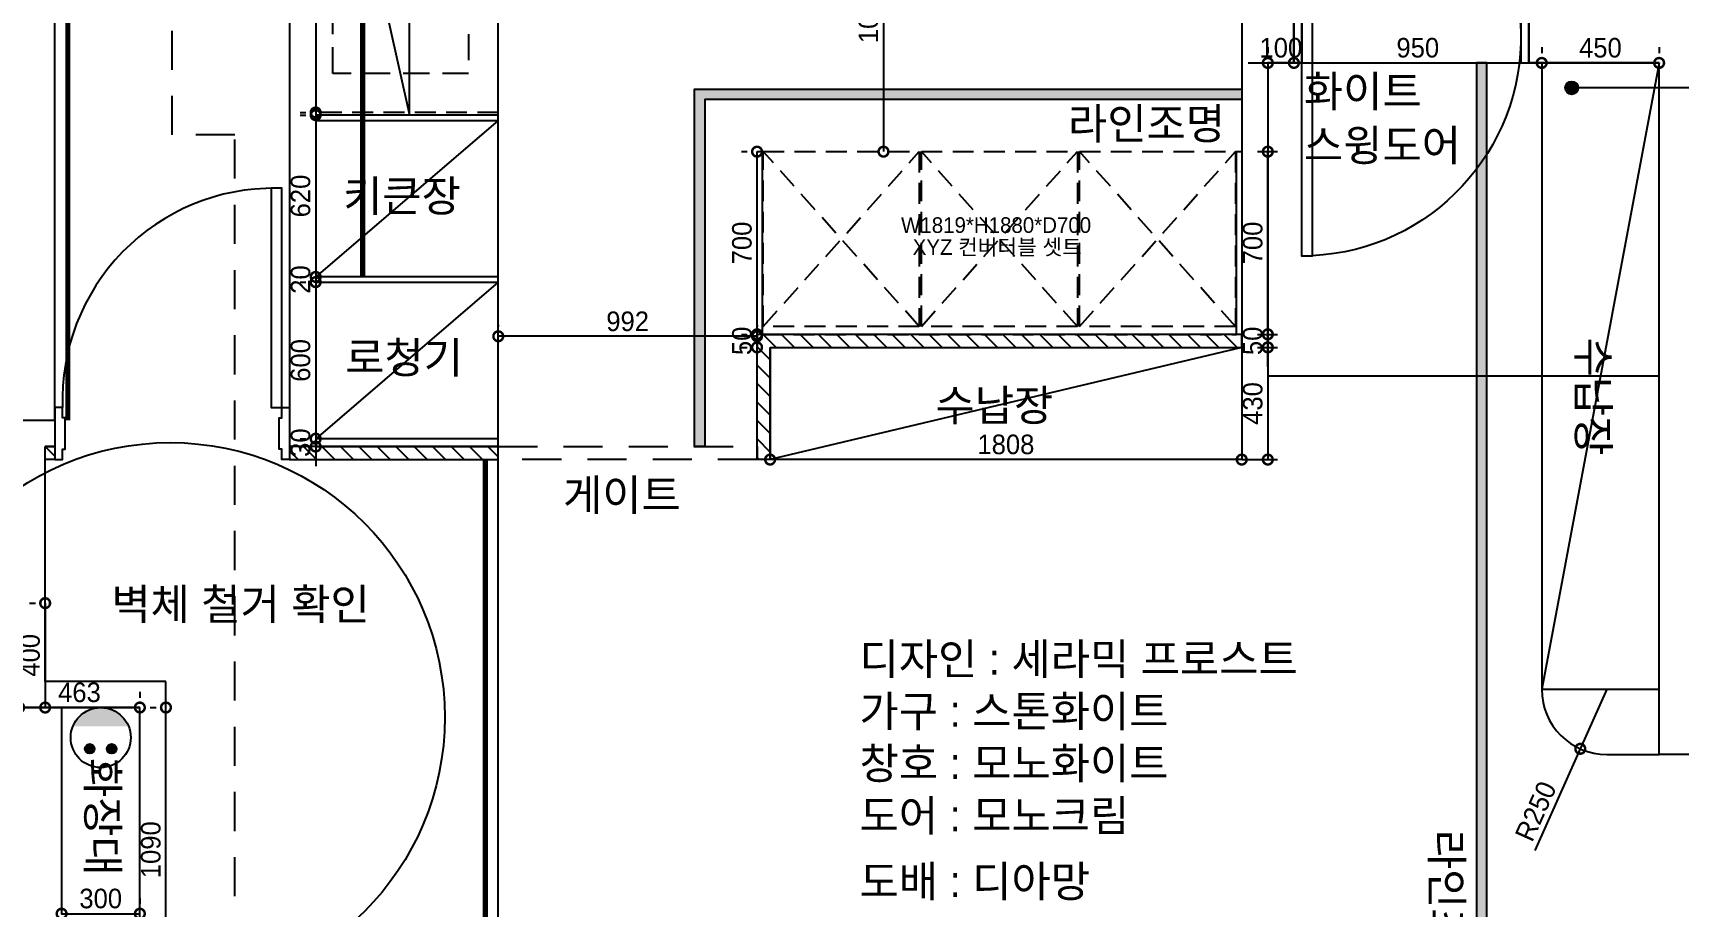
# Model space of a CAD drawing. Header units: inches. Extents: x -63256 to 33689, y -34490 to 100230.
# Drawn here: x -25247 to -18937, y 7049 to 10399 of the extents above; entities that cross this region are included whole.
import ezdxf

# ---------------------------------------------------------------- set-up
doc = ezdxf.new("R2010")
doc.units = ezdxf.units.IN
doc.header["$LTSCALE"] = 100
doc.header["$MEASUREMENT"] = 0
for name, pattern in [('DASHEDX2', [1.5, 1, -0.5]), ('DH-HID2', [1.2, 0.8, -0.4]), ('HID', [2.5, 1.5, -1]), ('HIDDEN', [0.375, 0.25, -0.125])]:
    doc.linetypes.add(name, pattern=pattern)
for name, color, linetype in [('0-ELC TEXT', 7, 'Continuous'), ('03-WAL NEW', 3, 'Continuous'), ('06-FUR', 6, 'Continuous'), ('06-LIGHT', 4, 'Continuous'), ('07-DIM WAL', 5, 'Continuous'), ('3.기호.계단선', 30, 'Continuous'), ('CEIL-LIGHT', 7, 'Continuous'), ('CO-DO-FR', 7, 'Continuous'), ('CO-DOOR', 8, 'Continuous'), ('FU-FURM', 251, 'DH-HID2'), ('Layer 1', 7, 'Continuous'), ('도면층2', 2, 'Continuous'), ('설비', 140, 'Continuous')]:
    doc.layers.add(name, color=color, linetype=linetype)
doc.styles.add('스타일1', font='')
doc.styles.add('코레일둥고', font='')
doc.styles.get('스타일1').set_extended_font_data('HYwulM')
doc.styles.get('코레일둥고').set_extended_font_data('Korail Round Gothic Medium')
doc.dimstyles.new('30', dxfattribs={"dimscale": 30, "dimtxt": 2.5, "dimasz": 2.5, "dimexe": 1.25, "dimexo": 2, "dimtad": 1, "dimdec": 0, "dimtxsty": '스타일1', "dimblk": 'DOTSMALL', "dimcen": 2.5, "dimclrd": 1, "dimclre": 1, "dimclrt": 2, "dimadec": 0, "dimazin": 0, "dimtfac": 1, "dimtix": 1, "dimtmove": 0, "dimatfit": 3, "dimldrblk": 'DOTSMALL', "dimfxl": 1.25, "dimarcsym": 0})
pattern_1 = [(135, (72584.06, -222330.68), (-35.355339, -35.355339), [])]

# ---------------------------------------------------------------- blocks, each defined once
blk = doc.blocks.new('vuidauseh')
at = {"layer": 'Layer 1'}
blk.add_line((-46494.5, 9083.6), (-47994.5, 9083.6), dxfattribs=at)
at = {"layer": '도면층2'}
for p, q in [((-51744.5, 13593.6), (-51744.5, 8913.6)), ((-48094.5, 13593.6), (-48094.5, 8763.6)), ((-47894.5, 13593.6), (-47894.5, 10283.6)), ((-51644.5, 11693.6), (-51644.5, 8813.6)), ((-46994.5, 10483.6), (-46994.5, 10283.6)), ((-47894.5, 10283.6), (-47994.5, 10283.6)), ((-47994.5, 10283.6), (-47994.5, 8763.6)), ((-46494.5, 10283.6), (-46994.5, 10283.6)), ((-46494.5, 7633.6), (-46494.5, 10283.6)), ((-52644.8, 8913.6), (-55094.5, 8913.6)), ((-52644.8, 8913.6), (-52644.8, 8813.6)), ((-51744.5, 8913.6), (-51744.5, 8813.6)), ((-52681.5, 7913.6), (-52681.5, 8813.6)), ((-52644.8, 8813.6), (-52681.5, 8813.6)), ((-51644.5, 8813.6), (-51744.5, 8813.6)), ((-48094.5, 8763.6), (-47994.5, 8763.6)), ((-52218.5, 7913.6), (-52681.5, 7913.6)), ((-52218.5, 6773.6), (-52218.5, 7913.6)), ((-52318.5, 7813.6), (-52781.5, 7813.6)), ((-52318.5, 6723.6), (-52318.5, 7813.6)), ((-46294.5, 7633.6), (-46494.5, 7633.6))]:
    blk.add_line(p, q, dxfattribs=at)
blk = doc.blocks.new('D-013')
at = {"layer": 'CO-DO-FR'}
for points in [[(0, 200), (30, 200), (30, 0), (0, 0)], [(900, 200), (870, 200), (870, 0), (900, 0)]]:
    blk.add_lwpolyline(points, close=True, dxfattribs=at)
at = {"layer": 'CO-DOOR'}
blk.add_lwpolyline([(830, 940), (830, -740), (870, -740), (870, 940)], close=True, dxfattribs=at)
blk.add_arc((870, 100), 840, 90, 267.2706, dxfattribs=at)
blk = doc.blocks.new('_DOTSMALL')
at = {"color": 0, "linetype": 'ByBlock', "const_width": 0.5}
blk.add_lwpolyline([(-0.0625, 0, 1), (0.0625, 0, 1)], format="xyb", close=True, dxfattribs=at)
blk = doc.blocks.new('*D49')
at = {"layer": '07-DIM WAL', "color": 1, "lineweight": -2, "transparency": 16777216}
for p, q in [((-24797.2, 7813.6), (-24774.7, 7813.6)), ((-24737.2, 6723.6), (-24737.2, 7813.6)), ((-24797.2, 6723.6), (-24774.7, 6723.6))]:
    blk.add_line(p, q, dxfattribs=at)
at = {"layer": 'Defpoints', "color": 0, "transparency": 16777216}
for p in [(-24737.2, 7813.6), (-24737.2, 7813.6), (-24737.2, 6723.6)]:
    blk.add_point(p, dxfattribs=at)
at = {"layer": '07-DIM WAL', "color": 1, "lineweight": -2, "transparency": 16777216, "xscale": 75, "yscale": 75, "zscale": 75}
for p, rotation in [((-24737.2, 7813.6), 90), ((-24737.2, 6723.6), 270)]:
    blk.add_blockref('_DOTSMALL', p, dxfattribs=dict(at, rotation=rotation))
at = {"layer": '07-DIM WAL', "color": 2, "transparency": 16777216, "insert": (-24795, 7268.6), "char_height": 75, "attachment_point": 5, "rotation": 90, "style": '스타일1'}
blk.add_mtext('1090', dxfattribs=at)
blk = doc.blocks.new('*D52')
at = {"layer": '07-DIM WAL', "color": 1, "lineweight": -2, "transparency": 16777216}
for p, q in [((-25300.2, 7873.6), (-25300.2, 7851.1)), ((-24837.2, 7873.6), (-24837.2, 7851.1)), ((-25300.2, 7813.6), (-24837.2, 7813.6))]:
    blk.add_line(p, q, dxfattribs=at)
at = {"layer": 'Defpoints', "color": 0, "transparency": 16777216}
for p in [(-25300.2, 7813.6), (-24837.2, 7813.6), (-24837.2, 7813.6)]:
    blk.add_point(p, dxfattribs=at)
at = {"layer": '07-DIM WAL', "color": 1, "lineweight": -2, "transparency": 16777216, "xscale": 75, "yscale": 75, "zscale": 75, "rotation": 180}
blk.add_blockref('_DOTSMALL', (-25300.2, 7813.6), dxfattribs=at)
at = {"layer": '07-DIM WAL', "color": 1, "lineweight": -2, "transparency": 16777216, "xscale": 75, "yscale": 75, "zscale": 75}
blk.add_blockref('_DOTSMALL', (-24837.2, 7813.6), dxfattribs=at)
at = {"layer": '07-DIM WAL', "color": 2, "transparency": 16777216, "insert": (-25068.7, 7871.4), "char_height": 75, "attachment_point": 5, "style": '스타일1'}
blk.add_mtext('463', dxfattribs=at)
blk = doc.blocks.new('*D53')
at = {"layer": '07-DIM WAL', "color": 1, "lineweight": -2, "transparency": 16777216}
for p, q in [((-25260.2, 8213.6), (-25237.7, 8213.6)), ((-25200.2, 8213.6), (-25200.2, 7813.6)), ((-25260.2, 7813.6), (-25237.7, 7813.6))]:
    blk.add_line(p, q, dxfattribs=at)
at = {"layer": 'Defpoints', "color": 0, "transparency": 16777216}
for p in [(-25200.2, 8213.6), (-25200.2, 7813.6), (-25200.2, 7813.6)]:
    blk.add_point(p, dxfattribs=at)
at = {"layer": '07-DIM WAL', "color": 1, "lineweight": -2, "transparency": 16777216, "xscale": 75, "yscale": 75, "zscale": 75}
for p, rotation in [((-25200.2, 8213.6), 90), ((-25200.2, 7813.6), 270)]:
    blk.add_blockref('_DOTSMALL', p, dxfattribs=dict(at, rotation=rotation))
at = {"layer": '07-DIM WAL', "color": 2, "transparency": 16777216, "insert": (-25257.9, 8013.6), "char_height": 75, "attachment_point": 5, "rotation": 90, "style": '스타일1'}
blk.add_mtext('400', dxfattribs=at)
blk = doc.blocks.new('*D73')
at = {"layer": '07-DIM WAL', "color": 1, "lineweight": -2, "transparency": 16777216}
for p, q in [((-25137.2, 7083.6), (-25137.2, 7061.1)), ((-24837.2, 7083.6), (-24837.2, 7061.1)), ((-25137.2, 7023.6), (-24837.2, 7023.6))]:
    blk.add_line(p, q, dxfattribs=at)
at = {"layer": 'Defpoints', "color": 0, "transparency": 16777216}
for p in [(-25137.2, 7023.6), (-24837.2, 7023.6), (-24837.2, 7023.6)]:
    blk.add_point(p, dxfattribs=at)
at = {"layer": '07-DIM WAL', "color": 1, "lineweight": -2, "transparency": 16777216, "xscale": 75, "yscale": 75, "zscale": 75, "rotation": 180}
blk.add_blockref('_DOTSMALL', (-25137.2, 7023.6), dxfattribs=at)
at = {"layer": '07-DIM WAL', "color": 1, "lineweight": -2, "transparency": 16777216, "xscale": 75, "yscale": 75, "zscale": 75}
blk.add_blockref('_DOTSMALL', (-24837.2, 7023.6), dxfattribs=at)
at = {"layer": '07-DIM WAL', "color": 2, "transparency": 16777216, "insert": (-24987.2, 7081.3), "char_height": 75, "attachment_point": 5, "style": '스타일1'}
blk.add_mtext('300', dxfattribs=at)
blk = doc.blocks.new('*D76')
at = {"layer": '07-DIM WAL', "color": 1, "lineweight": -2, "transparency": 16777216}
for p, q in [((-20413.2, 10343.6), (-20413.2, 10321.1)), ((-19463.2, 10343.6), (-19463.2, 10321.1)), ((-20413.2, 10283.6), (-19463.2, 10283.6))]:
    blk.add_line(p, q, dxfattribs=at)
at = {"layer": 'Defpoints', "color": 0, "transparency": 16777216}
for p in [(-20413.2, 10283.6), (-19463.2, 10283.6), (-19463.2, 10283.6)]:
    blk.add_point(p, dxfattribs=at)
at = {"layer": '07-DIM WAL', "color": 1, "lineweight": -2, "transparency": 16777216, "xscale": 75, "yscale": 75, "zscale": 75, "rotation": 180}
blk.add_blockref('_DOTSMALL', (-20413.2, 10283.6), dxfattribs=at)
at = {"layer": '07-DIM WAL', "color": 1, "lineweight": -2, "transparency": 16777216, "xscale": 75, "yscale": 75, "zscale": 75}
blk.add_blockref('_DOTSMALL', (-19463.2, 10283.6), dxfattribs=at)
at = {"layer": '07-DIM WAL', "color": 2, "transparency": 16777216, "insert": (-19938.2, 10341.4), "char_height": 75, "attachment_point": 5, "style": '스타일1'}
blk.add_mtext('950', dxfattribs=at)
blk = doc.blocks.new('*D77')
at = {"layer": '07-DIM WAL', "color": 1, "lineweight": -2, "transparency": 16777216}
for p, q in [((-19463.2, 10343.6), (-19463.2, 10321.1)), ((-19013.2, 10343.6), (-19013.2, 10321.1)), ((-19463.2, 10283.6), (-19013.2, 10283.6))]:
    blk.add_line(p, q, dxfattribs=at)
at = {"layer": 'Defpoints', "color": 0, "transparency": 16777216}
for p in [(-19463.2, 10283.6), (-19013.2, 10283.6), (-19013.2, 10283.6)]:
    blk.add_point(p, dxfattribs=at)
at = {"layer": '07-DIM WAL', "color": 1, "lineweight": -2, "transparency": 16777216, "xscale": 75, "yscale": 75, "zscale": 75, "rotation": 180}
blk.add_blockref('_DOTSMALL', (-19463.2, 10283.6), dxfattribs=at)
at = {"layer": '07-DIM WAL', "color": 1, "lineweight": -2, "transparency": 16777216, "xscale": 75, "yscale": 75, "zscale": 75}
blk.add_blockref('_DOTSMALL', (-19013.2, 10283.6), dxfattribs=at)
at = {"layer": '07-DIM WAL', "color": 2, "transparency": 16777216, "insert": (-19238.2, 10341.3), "char_height": 75, "attachment_point": 5, "style": '스타일1'}
blk.add_mtext('450', dxfattribs=at)
blk = doc.blocks.new('*D78')
at = {"layer": '07-DIM WAL', "color": 1, "lineweight": -2, "transparency": 16777216}
for p, q in [((-20513.2, 10343.6), (-20513.2, 10321.1)), ((-20413.2, 10343.6), (-20413.2, 10321.1)), ((-20588.2, 10283.6), (-20338.2, 10283.6))]:
    blk.add_line(p, q, dxfattribs=at)
at = {"layer": 'Defpoints', "color": 0, "transparency": 16777216}
for p in [(-20513.2, 10283.6), (-20413.2, 10283.6), (-20413.2, 10283.6)]:
    blk.add_point(p, dxfattribs=at)
at = {"layer": '07-DIM WAL', "color": 1, "lineweight": -2, "transparency": 16777216, "xscale": 75, "yscale": 75, "zscale": 75}
blk.add_blockref('_DOTSMALL', (-20513.2, 10283.6), dxfattribs=at)
at = {"layer": '07-DIM WAL', "color": 1, "lineweight": -2, "transparency": 16777216, "xscale": 75, "yscale": 75, "zscale": 75, "rotation": 180}
blk.add_blockref('_DOTSMALL', (-20413.2, 10283.6), dxfattribs=at)
at = {"layer": '07-DIM WAL', "color": 2, "transparency": 16777216, "insert": (-20463.2, 10341.3), "char_height": 75, "attachment_point": 5, "style": '스타일1'}
blk.add_mtext('100', dxfattribs=at)
blk = doc.blocks.new('*D79')
at = {"layer": '07-DIM WAL', "color": 1, "lineweight": -2, "transparency": 16777216}
for p, q in [((-24163.2, 9538.6), (-24163.2, 9368.6)), ((-24223.2, 9463.6), (-24200.7, 9463.6)), ((-24223.2, 9443.6), (-24200.7, 9443.6))]:
    blk.add_line(p, q, dxfattribs=at)
at = {"layer": 'Defpoints', "color": 0, "transparency": 16777216}
for p in [(-24163.2, 9463.6), (-24163.2, 9443.6), (-24163.2, 9443.6)]:
    blk.add_point(p, dxfattribs=at)
at = {"layer": '07-DIM WAL', "color": 1, "lineweight": -2, "transparency": 16777216, "xscale": 75, "yscale": 75, "zscale": 75}
for p, rotation in [((-24163.2, 9463.6), 270), ((-24163.2, 9443.6), 90)]:
    blk.add_blockref('_DOTSMALL', p, dxfattribs=dict(at, rotation=rotation))
at = {"layer": '07-DIM WAL', "color": 2, "transparency": 16777216, "insert": (-24220.9, 9453.6), "char_height": 75, "attachment_point": 5, "rotation": 90, "style": '스타일1'}
blk.add_mtext('20', dxfattribs=at)
blk = doc.blocks.new('*D80')
at = {"layer": '07-DIM WAL', "color": 1, "lineweight": -2, "transparency": 16777216}
for p, q in [((-24223.2, 9443.6), (-24200.7, 9443.6)), ((-24163.2, 9443.6), (-24163.2, 8843.6)), ((-24223.2, 8843.6), (-24200.7, 8843.6))]:
    blk.add_line(p, q, dxfattribs=at)
at = {"layer": 'Defpoints', "color": 0, "transparency": 16777216}
for p in [(-24163.2, 9443.6), (-24163.2, 8843.6), (-24163.2, 8843.6)]:
    blk.add_point(p, dxfattribs=at)
at = {"layer": '07-DIM WAL', "color": 1, "lineweight": -2, "transparency": 16777216, "xscale": 75, "yscale": 75, "zscale": 75}
for p, rotation in [((-24163.2, 9443.6), 90), ((-24163.2, 8843.6), 270)]:
    blk.add_blockref('_DOTSMALL', p, dxfattribs=dict(at, rotation=rotation))
at = {"layer": '07-DIM WAL', "color": 2, "transparency": 16777216, "insert": (-24221, 9143.6), "char_height": 75, "attachment_point": 5, "rotation": 90, "style": '스타일1'}
blk.add_mtext('600', dxfattribs=at)
blk = doc.blocks.new('*D81')
at = {"layer": '07-DIM WAL', "color": 1, "lineweight": -2, "transparency": 16777216}
for p, q in [((-24163.2, 8918.6), (-24163.2, 8738.6)), ((-24223.2, 8843.6), (-24200.7, 8843.6)), ((-24223.2, 8813.6), (-24200.7, 8813.6))]:
    blk.add_line(p, q, dxfattribs=at)
at = {"layer": 'Defpoints', "color": 0, "transparency": 16777216}
for p in [(-24163.2, 8843.6), (-24163.2, 8813.6), (-24163.2, 8813.6)]:
    blk.add_point(p, dxfattribs=at)
at = {"layer": '07-DIM WAL', "color": 1, "lineweight": -2, "transparency": 16777216, "xscale": 75, "yscale": 75, "zscale": 75}
for p, rotation in [((-24163.2, 8843.6), 270), ((-24163.2, 8813.6), 90)]:
    blk.add_blockref('_DOTSMALL', p, dxfattribs=dict(at, rotation=rotation))
at = {"layer": '07-DIM WAL', "color": 2, "transparency": 16777216, "insert": (-24220.9, 8828.6), "char_height": 75, "attachment_point": 5, "rotation": 90, "style": '스타일1'}
blk.add_mtext('30', dxfattribs=at)
blk = doc.blocks.new('*D82')
at = {"layer": '07-DIM WAL', "color": 1, "lineweight": -2, "transparency": 16777216}
for p, q in [((-20553.2, 9193.6), (-20475.7, 9193.6)), ((-20513.2, 9193.6), (-20513.2, 8763.6)), ((-20553.2, 8763.6), (-20475.7, 8763.6))]:
    blk.add_line(p, q, dxfattribs=at)
at = {"layer": 'Defpoints', "color": 0, "transparency": 16777216}
for p in [(-20613.2, 9193.6), (-20613.2, 8763.6), (-20513.2, 8763.6)]:
    blk.add_point(p, dxfattribs=at)
at = {"layer": '07-DIM WAL', "color": 1, "lineweight": -2, "transparency": 16777216, "xscale": 75, "yscale": 75, "zscale": 75}
for p, rotation in [((-20513.2, 9193.6), 90), ((-20513.2, 8763.6), 270)]:
    blk.add_blockref('_DOTSMALL', p, dxfattribs=dict(at, rotation=rotation))
at = {"layer": '07-DIM WAL', "color": 2, "transparency": 16777216, "insert": (-20570.9, 8978.6), "char_height": 75, "attachment_point": 5, "rotation": 90, "style": '스타일1'}
blk.add_mtext('430', dxfattribs=at)
blk = doc.blocks.new('*D83')
at = {"layer": '07-DIM WAL', "color": 1, "lineweight": -2, "transparency": 16777216}
for p, q in [((-20553.2, 9943.6), (-20475.7, 9943.6)), ((-20513.2, 9243.6), (-20513.2, 9943.6)), ((-20553.2, 9243.6), (-20475.7, 9243.6))]:
    blk.add_line(p, q, dxfattribs=at)
at = {"layer": 'Defpoints', "color": 0, "transparency": 16777216}
for p in [(-20613.2, 9943.6), (-20513.2, 9943.6), (-20613.2, 9243.6)]:
    blk.add_point(p, dxfattribs=at)
at = {"layer": '07-DIM WAL', "color": 1, "lineweight": -2, "transparency": 16777216, "xscale": 75, "yscale": 75, "zscale": 75}
for p, rotation in [((-20513.2, 9943.6), 90), ((-20513.2, 9243.6), 270)]:
    blk.add_blockref('_DOTSMALL', p, dxfattribs=dict(at, rotation=rotation))
at = {"layer": '07-DIM WAL', "color": 2, "transparency": 16777216, "insert": (-20570.9, 9593.6), "char_height": 75, "attachment_point": 5, "rotation": 90, "style": '스타일1'}
blk.add_mtext('700', dxfattribs=at)
blk = doc.blocks.new('*D87')
at = {"layer": '07-DIM WAL', "color": 1, "lineweight": -2, "transparency": 16777216}
for p, q in [((-22046.5, 10993.6), (-22024, 10993.6)), ((-21986.5, 10993.6), (-21986.5, 9943.6)), ((-22046.5, 9943.6), (-22024, 9943.6))]:
    blk.add_line(p, q, dxfattribs=at)
at = {"layer": 'Defpoints', "color": 0, "transparency": 16777216}
for p in [(-21986.5, 10993.6), (-21986.5, 9943.6), (-21986.5, 9943.6)]:
    blk.add_point(p, dxfattribs=at)
at = {"layer": '07-DIM WAL', "color": 1, "lineweight": -2, "transparency": 16777216, "xscale": 75, "yscale": 75, "zscale": 75}
for p, rotation in [((-21986.5, 10993.6), 90), ((-21986.5, 9943.6), 270)]:
    blk.add_blockref('_DOTSMALL', p, dxfattribs=dict(at, rotation=rotation))
at = {"layer": '07-DIM WAL', "color": 2, "transparency": 16777216, "insert": (-22044.2, 10468.6), "char_height": 75, "attachment_point": 5, "rotation": 90, "style": '스타일1'}
blk.add_mtext('1050', dxfattribs=at)
blk = doc.blocks.new('*D88')
at = {"layer": '07-DIM WAL', "color": 1, "lineweight": -2, "transparency": 16777216}
for p, q in [((-22421.2, 8823.6), (-22421.2, 8801.1)), ((-20613.2, 8823.6), (-20613.2, 8801.1)), ((-20613.2, 8763.6), (-22421.2, 8763.6))]:
    blk.add_line(p, q, dxfattribs=at)
at = {"layer": 'Defpoints', "color": 0, "transparency": 16777216}
for p in [(-22421.2, 8763.6), (-22421.2, 8763.6), (-20613.2, 8763.6)]:
    blk.add_point(p, dxfattribs=at)
at = {"layer": '07-DIM WAL', "color": 1, "lineweight": -2, "transparency": 16777216, "xscale": 75, "yscale": 75, "zscale": 75, "rotation": 180}
blk.add_blockref('_DOTSMALL', (-22421.2, 8763.6), dxfattribs=at)
at = {"layer": '07-DIM WAL', "color": 1, "lineweight": -2, "transparency": 16777216, "xscale": 75, "yscale": 75, "zscale": 75}
blk.add_blockref('_DOTSMALL', (-20613.2, 8763.6), dxfattribs=at)
at = {"layer": '07-DIM WAL', "color": 2, "transparency": 16777216, "insert": (-21517.2, 8821.4), "char_height": 75, "attachment_point": 5, "style": '스타일1'}
blk.add_mtext('1808', dxfattribs=at)
blk = doc.blocks.new('*D89')
at = {"layer": '07-DIM WAL', "color": 1, "lineweight": -2, "transparency": 16777216}
for p, q in [((-22471.2, 9118.6), (-22471.2, 9318.6)), ((-22531.2, 9243.6), (-22508.7, 9243.6)), ((-22531.2, 9193.6), (-22508.7, 9193.6))]:
    blk.add_line(p, q, dxfattribs=at)
at = {"layer": 'Defpoints', "color": 0, "transparency": 16777216}
for p in [(-22471.2, 9243.6), (-22471.2, 9243.6), (-22471.2, 9193.6)]:
    blk.add_point(p, dxfattribs=at)
at = {"layer": '07-DIM WAL', "color": 1, "lineweight": -2, "transparency": 16777216, "xscale": 75, "yscale": 75, "zscale": 75}
for p, rotation in [((-22471.2, 9243.6), 270), ((-22471.2, 9193.6), 90)]:
    blk.add_blockref('_DOTSMALL', p, dxfattribs=dict(at, rotation=rotation))
at = {"layer": '07-DIM WAL', "color": 2, "transparency": 16777216, "insert": (-22528.9, 9218.6), "char_height": 75, "attachment_point": 5, "rotation": 90, "style": '스타일1'}
blk.add_mtext('50', dxfattribs=at)
blk = doc.blocks.new('*D90')
at = {"layer": '07-DIM WAL', "color": 1, "lineweight": -2, "transparency": 16777216}
for p, q in [((-22531.2, 9943.6), (-22508.7, 9943.6)), ((-22471.2, 9243.6), (-22471.2, 9943.6)), ((-22531.2, 9243.6), (-22508.7, 9243.6))]:
    blk.add_line(p, q, dxfattribs=at)
at = {"layer": 'Defpoints', "color": 0, "transparency": 16777216}
for p in [(-22471.2, 9943.6), (-22471.2, 9943.6), (-22471.2, 9243.6)]:
    blk.add_point(p, dxfattribs=at)
at = {"layer": '07-DIM WAL', "color": 1, "lineweight": -2, "transparency": 16777216, "xscale": 75, "yscale": 75, "zscale": 75}
for p, rotation in [((-22471.2, 9943.6), 90), ((-22471.2, 9243.6), 270)]:
    blk.add_blockref('_DOTSMALL', p, dxfattribs=dict(at, rotation=rotation))
at = {"layer": '07-DIM WAL', "color": 2, "transparency": 16777216, "insert": (-22528.9, 9593.6), "char_height": 75, "attachment_point": 5, "rotation": 90, "style": '스타일1'}
blk.add_mtext('700', dxfattribs=at)
blk = doc.blocks.new('*D91')
at = {"layer": '07-DIM WAL', "color": 1, "lineweight": -2, "transparency": 16777216}
for p, q in [((-23463.2, 9279.8), (-23463.2, 9273.6)), ((-22471.2, 9278.6), (-22471.2, 9273.6)), ((-22471.2, 9236.1), (-23463.2, 9236.1))]:
    blk.add_line(p, q, dxfattribs=at)
at = {"layer": 'Defpoints', "color": 0, "transparency": 16777216}
for p in [(-23463.2, 9236.1), (-23463.2, 9219.8), (-22471.2, 9218.6)]:
    blk.add_point(p, dxfattribs=at)
at = {"layer": '07-DIM WAL', "color": 1, "lineweight": -2, "transparency": 16777216, "xscale": 75, "yscale": 75, "zscale": 75, "rotation": 180}
blk.add_blockref('_DOTSMALL', (-23463.2, 9236.1), dxfattribs=at)
at = {"layer": '07-DIM WAL', "color": 1, "lineweight": -2, "transparency": 16777216, "xscale": 75, "yscale": 75, "zscale": 75}
blk.add_blockref('_DOTSMALL', (-22471.2, 9236.1), dxfattribs=at)
at = {"layer": '07-DIM WAL', "color": 2, "transparency": 16777216, "insert": (-22967.2, 9293.1), "char_height": 75, "attachment_point": 5, "style": '스타일1'}
blk.add_mtext('992', dxfattribs=at)
blk = doc.blocks.new('*D103')
at = {"layer": '07-DIM WAL', "color": 1, "lineweight": -2, "transparency": 16777216}
for p, q in [((-24223.2, 10993.6), (-24200.7, 10993.6)), ((-24163.2, 10993.6), (-24163.2, 10093.6)), ((-24223.2, 10093.6), (-24200.7, 10093.6))]:
    blk.add_line(p, q, dxfattribs=at)
at = {"layer": 'Defpoints', "color": 0, "transparency": 16777216}
for p in [(-24163.2, 10993.6), (-24163.2, 10093.6), (-24163.2, 10093.6)]:
    blk.add_point(p, dxfattribs=at)
at = {"layer": '07-DIM WAL', "color": 1, "lineweight": -2, "transparency": 16777216, "xscale": 75, "yscale": 75, "zscale": 75}
for p, rotation in [((-24163.2, 10993.6), 90), ((-24163.2, 10093.6), 270)]:
    blk.add_blockref('_DOTSMALL', p, dxfattribs=dict(at, rotation=rotation))
at = {"layer": '07-DIM WAL', "color": 2, "transparency": 16777216, "insert": (-24221, 10543.6), "char_height": 75, "attachment_point": 5, "rotation": 90, "style": '스타일1'}
blk.add_mtext('900', dxfattribs=at)
blk = doc.blocks.new('*D104')
at = {"layer": '07-DIM WAL', "color": 1, "lineweight": -2, "transparency": 16777216}
for p, q in [((-24223.2, 10083.6), (-24200.7, 10083.6)), ((-24163.2, 10083.6), (-24163.2, 9463.6)), ((-24223.2, 9463.6), (-24200.7, 9463.6))]:
    blk.add_line(p, q, dxfattribs=at)
at = {"layer": 'Defpoints', "color": 0, "transparency": 16777216}
for p in [(-24163.2, 10083.6), (-24163.2, 9463.6), (-24163.2, 9463.6)]:
    blk.add_point(p, dxfattribs=at)
at = {"layer": '07-DIM WAL', "color": 1, "lineweight": -2, "transparency": 16777216, "xscale": 75, "yscale": 75, "zscale": 75}
for p, rotation in [((-24163.2, 10083.6), 90), ((-24163.2, 9463.6), 270)]:
    blk.add_blockref('_DOTSMALL', p, dxfattribs=dict(at, rotation=rotation))
at = {"layer": '07-DIM WAL', "color": 2, "transparency": 16777216, "insert": (-24221, 9773.6), "char_height": 75, "attachment_point": 5, "rotation": 90, "style": '스타일1'}
blk.add_mtext('620', dxfattribs=at)
blk = doc.blocks.new('TLSTJF')
at = {"layer": '설비'}
h = blk.add_hatch(color=10, dxfattribs=at)
edge = h.paths.add_edge_path()
edge.add_arc((-17018, -98621.5), 18.3, 0, 360)
h = blk.add_hatch(color=10, dxfattribs=at)
edge = h.paths.add_edge_path()
edge.add_arc((-16934, -98621.5), 18.3, 0, 360)
h = blk.add_hatch(color=10, dxfattribs=at)
edge = h.paths.add_edge_path()
edge.add_line((-16869.4, -98707.5), (-17082.7, -98707.5))
edge.add_ellipse((-16976, -98664.4), major_axis=(81.3, 81.3), ratio=1, start_angle=156.95778, end_angle=293.04222)
at = {"layer": '설비', "color": 10}
for centre, radius in [((-16976, -98664.4), 115), ((-17018, -98621.5), 18.3), ((-16934, -98621.5), 18.3)]:
    blk.add_circle(centre, radius, dxfattribs=at)
blk = doc.blocks.new('*D112')
at = {"layer": '07-DIM WAL', "color": 1, "lineweight": -2, "transparency": 16777216}
for p, q in [((-20513.2, 9118.6), (-20513.2, 9318.6)), ((-20553.2, 9243.6), (-20475.7, 9243.6)), ((-20553.2, 9193.6), (-20475.7, 9193.6))]:
    blk.add_line(p, q, dxfattribs=at)
at = {"layer": 'Defpoints', "color": 0, "transparency": 16777216}
for p in [(-20613.2, 9243.6), (-20513.2, 9243.6), (-20613.2, 9193.6)]:
    blk.add_point(p, dxfattribs=at)
at = {"layer": '07-DIM WAL', "color": 1, "lineweight": -2, "transparency": 16777216, "xscale": 75, "yscale": 75, "zscale": 75}
for p, rotation in [((-20513.2, 9243.6), 270), ((-20513.2, 9193.6), 90)]:
    blk.add_blockref('_DOTSMALL', p, dxfattribs=dict(at, rotation=rotation))
at = {"layer": '07-DIM WAL', "color": 2, "transparency": 16777216, "insert": (-20570.9, 9218.6), "char_height": 75, "attachment_point": 5, "rotation": 90, "style": '스타일1'}
blk.add_mtext('50', dxfattribs=at)
blk = doc.blocks.new('*D222')
at = {"layer": '07-DIM WAL', "color": 1, "lineweight": -2, "transparency": 16777216}
for p, q in [((-19213.2, 7883.6), (-19315.4, 7655.4)), ((-19315.4, 7655.4), (-19489.7, 7266.3))]:
    blk.add_line(p, q, dxfattribs=at)
at = {"layer": 'Defpoints', "color": 0, "transparency": 16777216}
for p in [(-19213.2, 7883.6), (-19315.4, 7655.4)]:
    blk.add_point(p, dxfattribs=at)
at = {"layer": '07-DIM WAL', "color": 1, "lineweight": -2, "transparency": 16777216, "xscale": 75, "yscale": 75, "zscale": 75, "rotation": 65.86722299456574}
blk.add_blockref('_DOTSMALL', (-19315.4, 7655.4), dxfattribs=at)
at = {"layer": '07-DIM WAL', "color": 2, "transparency": 16777216, "insert": (-19485.9, 7416.1), "char_height": 75, "attachment_point": 5, "rotation": 65.86722, "style": '스타일1'}
blk.add_mtext('R250', dxfattribs=at)

msp = doc.modelspace()

# ---------------------------------------------------------------- hatches: boundary and pattern name
at = {"layer": '0-ELC TEXT'}
h = msp.add_hatch(color=256, dxfattribs=at)
h.dxf.hatch_style = 1
edge = h.paths.add_edge_path()
edge.add_arc((-19348.1, 10187.8), 25, -270, 90, ccw=False)
at = {"layer": '03-WAL NEW'}
h = msp.add_hatch(dxfattribs=at)
h.set_pattern_fill('_USER', color=256, scale=50, angle=135, pattern_type=0)
h.set_pattern_definition(pattern_1)
h.paths.add_polyline_path([(-22421.2, 9193.6), (-20613.2, 9193.6), (-20613.2, 9243.6), (-20633.2, 9243.6), (-22451.2, 9243.6), (-22471.2, 9243.6), (-22471.2, 9193.6), (-22471.2, 8763.6), (-22421.2, 8763.6)])
h = msp.add_hatch(dxfattribs=at)
h.set_pattern_fill('_USER', color=256, scale=50, angle=135, pattern_type=0)
h.set_pattern_definition(pattern_1)
h.paths.add_polyline_path([(-25200.2, 8813.6), (-25163.4, 8813.6), (-25163.4, 8763.6), (-25200.2, 8763.6)])
h = msp.add_hatch(dxfattribs=at)
h.set_pattern_fill('_USER', color=256, scale=50, angle=135, pattern_type=0)
h.set_pattern_definition(pattern_1)
h.paths.add_polyline_path([(-24263.4, 8763.6), (-23463.2, 8763.6), (-23463.2, 8813.6), (-24263.4, 8813.6)])
at = {"layer": '06-LIGHT'}
h = msp.add_hatch(dxfattribs=at)
h.set_pattern_fill('ANSI31', color=140)
h.paths.add_polyline_path([(-19713.2, 3283.6), (-19673.2, 3283.6), (-19673.2, 10283.6), (-19713.2, 10283.6)])
h = msp.add_hatch(dxfattribs=at)
h.set_pattern_fill('ANSI31', color=140)
h.paths.add_polyline_path([(-20613.2, 10143.6), (-22671.2, 10143.6), (-22671.2, 8813.6), (-22711.2, 8813.6), (-22711.2, 10183.6), (-20613.2, 10183.6)])

# ---------------------------------------------------------------- linework, layer by layer
at = {"layer": '0-ELC TEXT'}
msp.add_line((-15010.4, 10187.8), (-19348.1, 10187.8), dxfattribs=at)
msp.add_circle((-19348.1, 10187.8), 25, dxfattribs=at)
at = {"layer": '03-WAL NEW'}
for points in [[(-20613.2, 9243.6), (-22471.2, 9243.6), (-22471.2, 9193.6)], [(-22421.2, 9193.6), (-20613.2, 9193.6), (-20613.2, 9246.7)], [(-22421.2, 9193.6), (-22421.2, 8763.6), (-22471.2, 8763.6), (-22471.2, 9193.6)]]:
    msp.add_lwpolyline(points, dxfattribs=at)
for points in [[(-25200.2, 8813.6), (-25163.4, 8813.6), (-25163.4, 8763.6), (-25200.2, 8763.6)], [(-24263.4, 8763.6), (-23463.2, 8763.6), (-23463.2, 8813.6), (-24263.4, 8813.6)]]:
    msp.add_lwpolyline(points, close=True, dxfattribs=at)
at = {"layer": '03-WAL NEW', "color": 7, "linetype": 'HID'}
msp.add_lwpolyline([(-23463.2, 8813.6), (-22471.2, 8813.6), (-22471.2, 8763.6), (-23463.2, 8763.6)], close=True, dxfattribs=at)
at = {"layer": '06-FUR'}
for p, q in [((-19013.2, 10283.6), (-19463.2, 10283.6)), ((-19463.2, 10283.6), (-19463.2, 7883.6)), ((-19013.2, 10283.6), (-19463.2, 7883.6)), ((-19013.2, 7633.6), (-19013.2, 10283.6)), ((-23463.2, 10063.6), (-24163.2, 9463.6)), ((-23463.2, 9443.6), (-24163.2, 8843.6)), ((-20613.2, 9193.6), (-22421.2, 8763.6)), ((-19463.2, 7883.6), (-19013.2, 7883.6)), ((-19213.2, 7633.6), (-19013.2, 7633.6))]:
    msp.add_line(p, q, dxfattribs=at)
for points in [[(-24163.2, 8813.6), (-23463.2, 8813.6), (-23463.2, 10993.6), (-21543.2, 10993.6), (-21543.2, 11693.6), (-24163.2, 11693.6), (-24163.2, 8813.6)], [(-24163.2, 11693.6), (-23803.2, 10083.6), (-23803.2, 11693.6)], [(-22471.2, 9943.6), (-22451.2, 9943.6), (-22451.2, 9243.6), (-22471.2, 9243.6), (-22471.2, 9943.6)], [(-20633.2, 9943.6), (-20613.2, 9943.6), (-20613.2, 9243.6), (-20633.2, 9243.6), (-20633.2, 9943.6)], [(-24837.2, 7813.6), (-25137.2, 7813.6), (-25137.2, 7023.6), (-24837.2, 7023.6), (-24837.2, 7813.6)]]:
    msp.add_lwpolyline(points, dxfattribs=at)
at = {"layer": '06-FUR', "color": 7, "linetype": 'DASHEDX2'}
msp.add_lwpolyline([(-23577.2, 10843.6), (-23577.2, 10243.6), (-24097.2, 10243.6), (-24097.2, 10843.6)], close=True, dxfattribs=at)
at = {"layer": '06-FUR'}
for points in [[(-24163.2, 10083.6), (-24163.2, 10063.6), (-23463.2, 10063.6), (-23463.2, 10083.6)], [(-24163.2, 9463.6), (-24163.2, 9443.6), (-23463.2, 9443.6), (-23463.2, 9463.6)], [(-22421.2, 9193.6), (-20613.2, 9193.6), (-20613.2, 8763.6), (-22421.2, 8763.6)], [(-24163.2, 8843.6), (-24163.2, 8813.6), (-23463.2, 8813.6), (-23463.2, 8843.6)]]:
    msp.add_lwpolyline(points, close=True, dxfattribs=at)
msp.add_arc((-19213.2, 7883.6), 250, 180, 270, dxfattribs=at)
at = {"layer": '06-LIGHT'}
for p, q in [((-25163.4, 8913.6), (-25163.4, 12843.6)), ((-23463.2, 6773.6), (-23463.2, 8763.6))]:
    msp.add_line(p, q, dxfattribs=at)
at = {"layer": '06-LIGHT', "color": 10, "linetype": 'HID', "const_width": 20}
msp.add_lwpolyline([(-25113.4, 12843.6), (-25113.4, 8913.6)], dxfattribs=at)
at = {"layer": '06-LIGHT', "color": 140}
msp.add_lwpolyline([(-19713.2, 3283.6), (-19673.2, 3283.6), (-19673.2, 10283.6), (-19713.2, 10283.6)], close=True, dxfattribs=at)
msp.add_lwpolyline([(-20613.2, 10143.6), (-22671.2, 10143.6), (-22671.2, 8813.6), (-22711.2, 8813.6), (-22711.2, 10143.6), (-22711.2, 10183.6), (-20613.2, 10183.6), (-20613.2, 10143.6)], dxfattribs=at)
at = {"layer": '06-LIGHT', "color": 10, "linetype": 'HID'}
msp.add_lwpolyline([(-23513.2, 8763.6, 20, 20, 0), (-23513.2, 6773.6, 20, 20, 0)], format="xyseb", dxfattribs=at)
at = {"layer": '3.기호.계단선', "linetype": 'HID'}
msp.add_lwpolyline([(-24213.2, 5600.5), (-24213.2, 6340.1), (-24473.2, 6340.1), (-24473.2, 10007.6), (-24713.3, 10007.6), (-24713.3, 10406.9)], dxfattribs=at)
at = {"layer": 'CEIL-LIGHT', "color": 10, "linetype": 'HIDDEN', "const_width": 20}
msp.add_lwpolyline([(-23983.2, 9463.6), (-23983.2, 11518.6), (-21543.2, 11518.6)], dxfattribs=at)
at = {"layer": 'CO-DO-FR'}
for points in [[(-25163.4, 8963.6), (-25163.4, 8763.6), (-25133.4, 8763.6), (-25133.4, 8803.6), (-25123.4, 8803.6), (-25123.4, 8923.6), (-25133.4, 8923.6), (-25133.4, 8963.6), (-25163.4, 8963.6)], [(-24263.4, 8963.6), (-24263.4, 8763.6), (-24293.4, 8763.6), (-24293.4, 8803.6), (-24303.4, 8803.6), (-24303.4, 8923.6), (-24293.4, 8923.6), (-24293.4, 8963.6), (-24263.4, 8963.6)]]:
    msp.add_lwpolyline(points, close=True, dxfattribs=at)
msp.add_circle((-24720.7, 7776.1), 1052.5, dxfattribs=at)
at = {"layer": 'CO-DOOR'}
msp.add_lwpolyline([(-24333.4, 9803.6), (-24333.4, 8963.6), (-24293.4, 8963.6), (-24293.4, 9803.6)], close=True, dxfattribs=at)
msp.add_arc((-24323.4, 8993.1), 810.5, 89.2931, 182.08746, dxfattribs=at)
at = {"layer": 'FU-FURM'}
for p, q in [((-23463.2, 10093.6), (-24163.2, 10093.6)), ((-22447.2, 9943.6), (-22451.2, 9943.6)), ((-21849.2, 9273.6), (-22447.2, 9943.6)), ((-22447.2, 9273.6), (-21849.2, 9943.6)), ((-21243.2, 9273.6), (-21841.2, 9943.6)), ((-21841.2, 9273.6), (-21243.2, 9943.6)), ((-20637.2, 9273.6), (-21235.2, 9943.6)), ((-21235.2, 9273.6), (-20637.2, 9943.6)), ((-20637.2, 9943.6), (-20633.2, 9943.6))]:
    msp.add_line(p, q, dxfattribs=at)
msp.add_lwpolyline([(-22451.2, 9943.6), (-22451.2, 9243.6), (-20633.2, 9243.6), (-20633.2, 9943.6)], dxfattribs=at)
for points in [[(-22447.2, 9943.6), (-21849.2, 9943.6), (-21849.2, 9273.6), (-22447.2, 9273.6)], [(-21841.2, 9943.6), (-21243.2, 9943.6), (-21243.2, 9273.6), (-21841.2, 9273.6)], [(-21235.2, 9943.6), (-20637.2, 9943.6), (-20637.2, 9273.6), (-21235.2, 9273.6)]]:
    msp.add_lwpolyline(points, close=True, dxfattribs=at)

# ---------------------------------------------------------------- block references
msp.add_blockref('vuidauseh', (27481.3, 0))
at = {"layer": 'CO-DOOR', "xscale": -1}
msp.add_blockref('D-013', (-19513.2, 10283.6), dxfattribs=at)
at = {"layer": '설비', "rotation": 180}
msp.add_blockref('TLSTJF', (-41963.2, -90965.9), dxfattribs=at)

# ---------------------------------------------------------------- texts
at = {"layer": '0-ELC TEXT', "style": '코레일둥고'}
for s, height, p in [('화이트', 120, (-20375, 10115)), ('스윙도어', 120, (-20375, 9907.8)), ('키큰장', 120, (-24058.3, 9714)), ('W1819*H1880*D700', 60, (-21919.2, 9632.2)), ('XYZ 컨버터블 셋트', 60, (-21874.5, 9548.2)), ('로청기', 120, (-24050.1, 9094.6)), ('수납장', 120, (-21787.3, 8911.8)), ('게이트', 120, (-23215, 8567.8)), ('벽체 철거 확인', 120, (-24946.7, 8149.6)), ('도배 : 디아망', 120, (-22078.5, 7087.3))]:
    msp.add_text(s, height=height, dxfattribs=at).set_placement(p)
for s, p in [('수납장', (-19325.6, 9231.3)), ('화장대', (-25039.6, 7620.4))]:
    msp.add_text(s, height=120, rotation=270, dxfattribs=at).set_placement(p)
at = {"layer": '06-LIGHT', "color": 140, "style": '코레일둥고'}
msp.add_text('라인조명', height=120, dxfattribs=at).set_placement((-21279.2, 9991.2))
msp.add_text('라인조명', height=120, rotation=270, dxfattribs=at).set_placement((-19887.2, 7345.4))
at = {"layer": '3.기호.계단선', "color": 140, "linetype": 'HID', "style": '코레일둥고'}
for s, p in [('디자인 : 세라믹 프로스트', (-22078.5, 7939.6)), ('가구 : 스톤화이트', (-22078.5, 7739.6)), ('창호 : 모노화이트', (-22078.5, 7539.6)), ('도어 : 모노크림', (-22078.5, 7339.6))]:
    msp.add_text(s, height=120, dxfattribs=at).set_placement(p)

# ---------------------------------------------------------------- dimensions: what is measured, and where the dimension line sits
at = {"layer": '07-DIM WAL'}
for base, p1, p2, picture, middle in [((-24163.2, 10093.6), (-24163.2, 10993.6), (-24163.2, 10093.6), '*D103', (-24221, 10543.6)), ((-21986.5, 9943.6), (-21986.5, 10993.6), (-21986.5, 9943.6), '*D87', (-22044.2, 10468.6)), ((-24163.2, 9463.6), (-24163.2, 10083.6), (-24163.2, 9463.6), '*D104', (-24221, 9773.6)), ((-22471.2, 9943.6), (-22471.2, 9243.6), (-22471.2, 9943.6), '*D90', (-22528.9, 9593.6)), ((-20513.2, 9943.6), (-20613.2, 9243.6), (-20613.2, 9943.6), '*D83', (-20570.9, 9593.6)), ((-24163.2, 9443.6), (-24163.2, 9463.6), (-24163.2, 9443.6), '*D79', (-24220.9, 9453.6)), ((-24163.2, 8843.6), (-24163.2, 9443.6), (-24163.2, 8843.6), '*D80', (-24221, 9143.6)), ((-22471.2, 9243.6), (-22471.2, 9193.6), (-22471.2, 9243.6), '*D89', (-22528.9, 9218.6)), ((-20513.2, 9243.6), (-20613.2, 9193.6), (-20613.2, 9243.6), '*D112', (-20570.9, 9218.6)), ((-20513.2, 8763.6), (-20613.2, 9193.6), (-20613.2, 8763.6), '*D82', (-20570.9, 8978.6)), ((-24163.2, 8813.6), (-24163.2, 8843.6), (-24163.2, 8813.6), '*D81', (-24220.9, 8828.6))]:
    dim = msp.add_linear_dim(base=base, p1=p1, p2=p2, angle=90, dimstyle='30', dxfattribs=at)
    dim.commit()
    dim.dimension.update_dxf_attribs({"geometry": picture, "text_midpoint": middle})
for base, p1, p2, picture, middle in [((-20413.2, 10283.6), (-20513.2, 10283.6), (-20413.2, 10283.6), '*D78', (-20463.2, 10341.3)), ((-19463.2, 10283.6), (-20413.2, 10283.6), (-19463.2, 10283.6), '*D76', (-19938.2, 10341.4)), ((-19013.2, 10283.6), (-19463.2, 10283.6), (-19013.2, 10283.6), '*D77', (-19238.2, 10341.3)), ((-23463.2, 9236.1), (-22471.2, 9218.6), (-23463.2, 9219.8), '*D91', (-22967.2, 9293.1)), ((-22421.2, 8763.6), (-20613.2, 8763.6), (-22421.2, 8763.6), '*D88', (-21517.2, 8821.4)), ((-24837.2, 7023.6), (-25137.2, 7023.6), (-24837.2, 7023.6), '*D73', (-24987.2, 7081.3))]:
    dim = msp.add_linear_dim(base=base, p1=p1, p2=p2, dimstyle='30', dxfattribs=at)
    dim.commit()
    dim.dimension.update_dxf_attribs({"geometry": picture, "text_midpoint": middle})
for base, p1, p2, picture, middle in [((-25200.2, 7813.6), (-25200.2, 8213.6), (-25200.2, 7813.6), '*D53', (-25257.9, 8013.6)), ((-24737.2, 7813.6), (-24737.2, 6723.6), (-24737.2, 7813.6), '*D49', (-24795, 7268.6))]:
    dim = msp.add_linear_dim(base=base, p1=p1, p2=p2, angle=90, dimstyle='30', override={"dimtfill": 0}, dxfattribs=at)
    dim.commit()
    dim.dimension.update_dxf_attribs({"geometry": picture, "text_midpoint": middle})
dim = msp.add_linear_dim(base=(-24837.2, 7813.6), p1=(-25300.2, 7813.6), p2=(-24837.2, 7813.6), dimstyle='30', override={"dimtfill": 0}, dxfattribs=at)
dim.commit()
dim.dimension.update_dxf_attribs({"geometry": '*D52', "text_midpoint": (-25068.7, 7871.4)})
dim = msp.add_radius_dim(center=(-19213.2, 7883.6), mpoint=(-19315.4, 7655.4), dimstyle='30', dxfattribs=at)
dim.commit()
dim.dimension.update_dxf_attribs({"geometry": '*D222', "text_midpoint": (-19433.2, 7392.4), "dimtype": 164})

doc.saveas('drawing.dxf')
